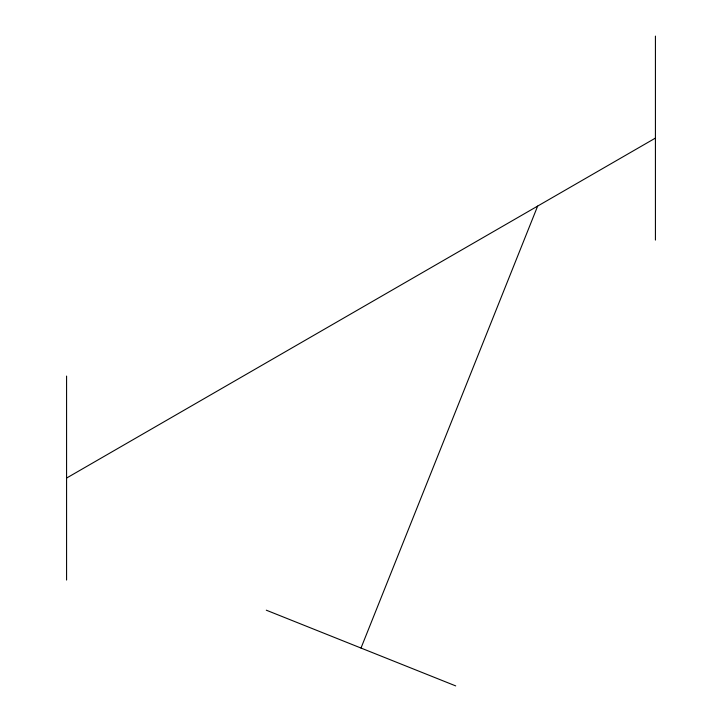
<?xml version="1.0" encoding="UTF-8"?>
<svg xmlns="http://www.w3.org/2000/svg" width="722" height="722" viewBox="0 0 722 722"><rect width="100%" height="100%" fill="white"/><g stroke="black" fill="none" stroke-linecap="round" stroke-linejoin="round"><path stroke-width="1.08" d="M361 648.049L537.655 206.086M66.577 478.063L655.423 138.092M266.292 610.189L455.708 685.9M655.423 36.1L655.423 240.083M66.577 376.072L66.577 580.055"/></g></svg>
